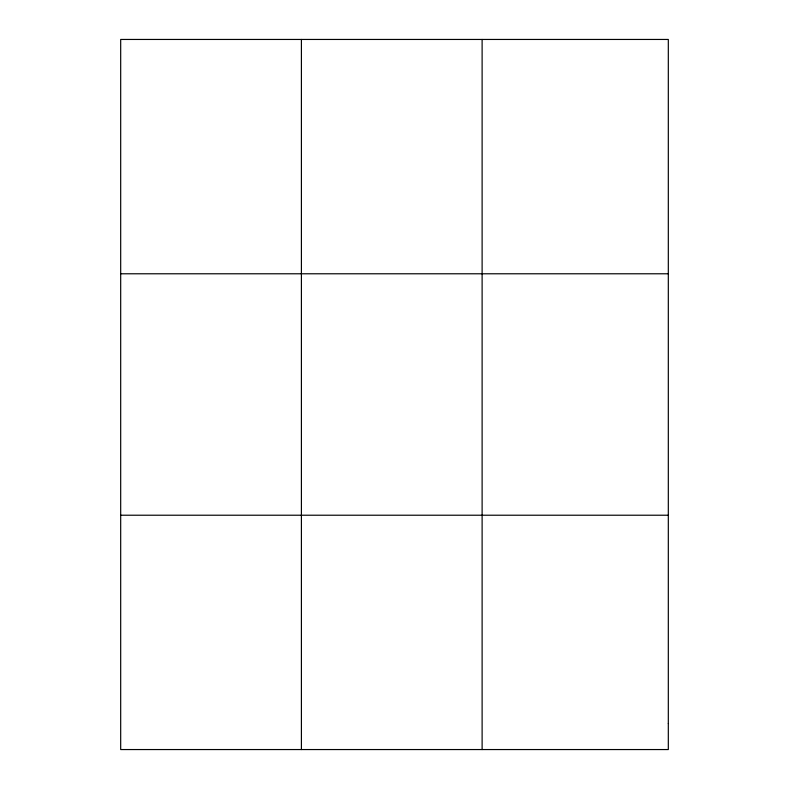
<?xml version="1.0" encoding="UTF-8"?>
<svg xmlns="http://www.w3.org/2000/svg" width="789" height="789" viewBox="0 0 789 789"><rect width="100%" height="100%" fill="white"/><g stroke="black" fill="none" stroke-linecap="round" stroke-linejoin="round"><path stroke-width="1.18" d="M301.408 749.55L301.408 39.45M482.118 749.55L482.118 39.45M120.687 273.783L668.313 273.783M120.687 515.217L668.313 515.217M668.313 723.513L668.313 749.55L120.687 749.55L120.687 39.45L668.313 39.45L668.313 723.513"/></g></svg>
